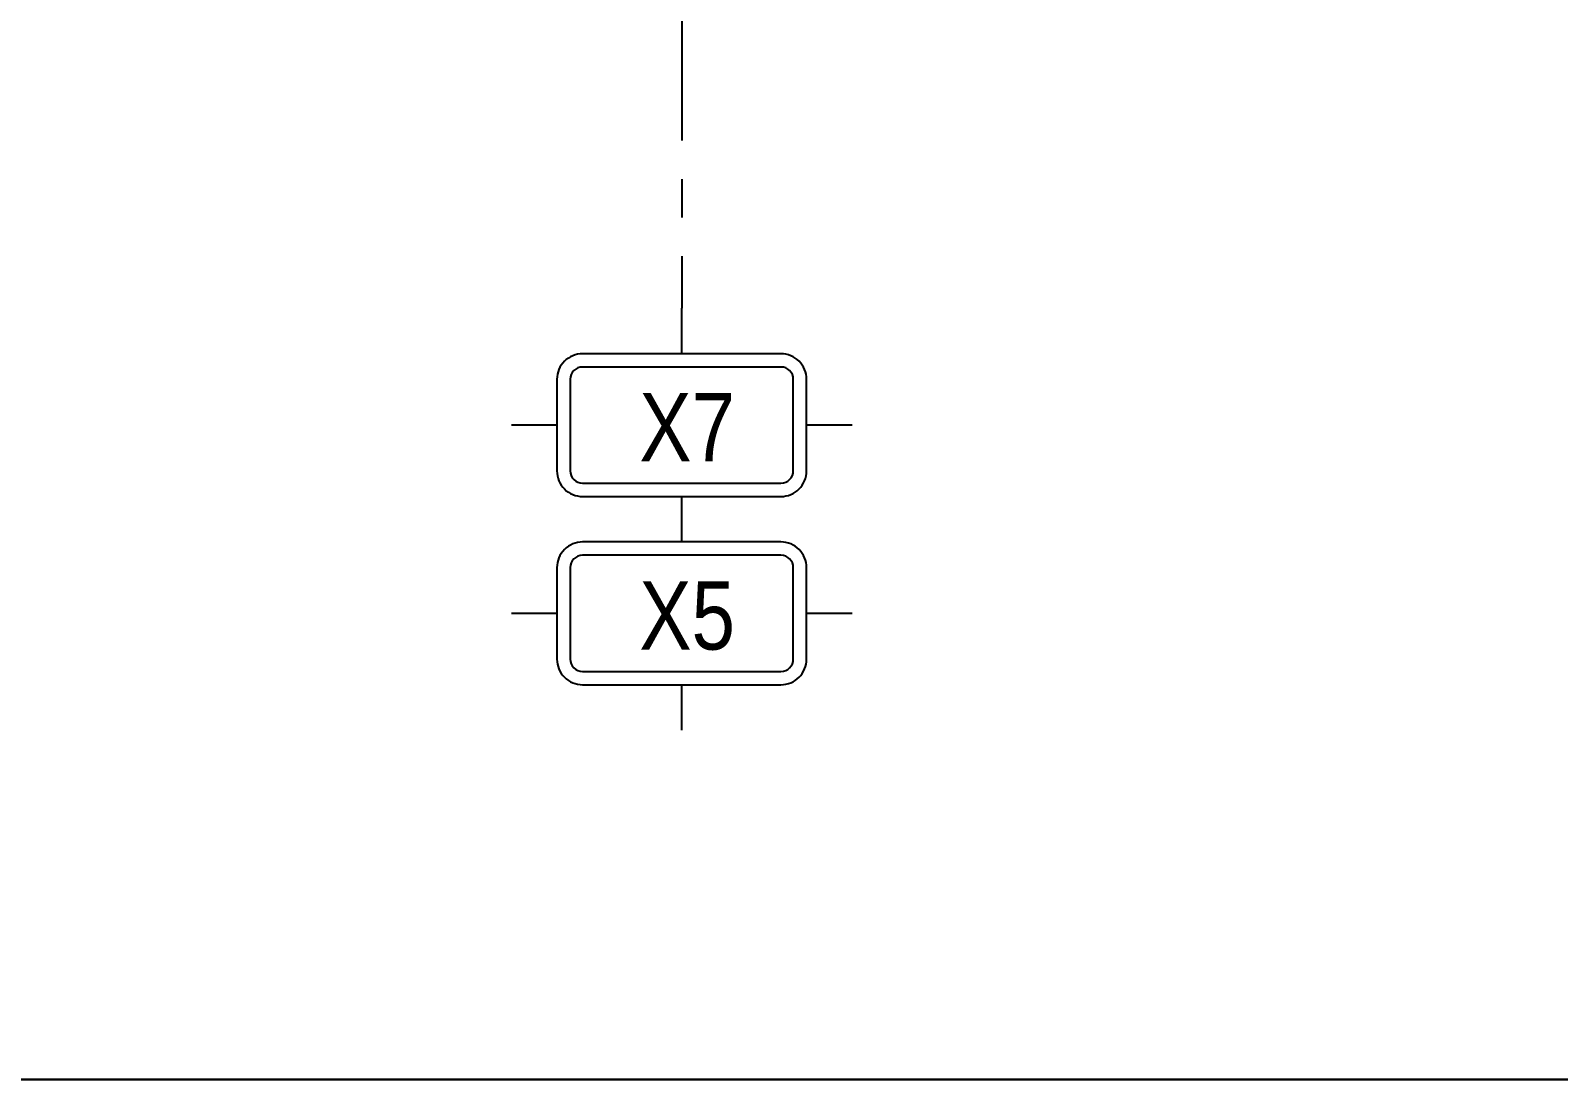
# Model space of a CAD drawing. Header units: inches. Extents: x 315041 to 662841, y -45540 to -35018.
# Drawn here: x 330946.8 to 331072.6, y -38110.2 to -38023.8 of the extents above; entities that cross this region are included whole.
import ezdxf
from ezdxf.enums import TextEntityAlignment as Align

# ---------------------------------------------------------------- set-up
doc = ezdxf.new("R2010")
doc.units = ezdxf.units.IN
doc.header["$MEASUREMENT"] = 0
doc.linetypes.add('CENTER2', pattern=[28.575, 19.05, -3.175, 3.175, -3.175])
for name, color, linetype in [('3', 3, 'Continuous'), ('7', 7, 'Continuous'), ('8', 8, 'Continuous')]:
    doc.layers.add(name, color=color, linetype=linetype)
doc.styles.add('hx2', font='VHARIALN.TTF')

# ---------------------------------------------------------------- blocks, each defined once
blk = doc.blocks.new('A$C75D82031')
at = {"layer": '7', "color": 147, "linetype": 'Continuous'}
blk.add_lwpolyline([(12.33, 57.61), (581.67, 57.61), (581.67, 409.19), (12.33, 409.19)], close=True, dxfattribs=at)
blk = doc.blocks.new('TENTRUC')
at = {"layer": '7'}
for p, q in [((0, 8.267), (0, 10.265)), ((-7.478, 5.132), (-5.48, 5.132)), ((5.48, 5.132), (7.478, 5.132)), ((0, 0), (0, 1.998))]:
    blk.add_line(p, q, dxfattribs=at)
blk.add_lwpolyline([(-4.356, 8.267), (4.356, 8.267, -0.414214), (5.48, 7.143), (5.48, 3.122, -0.414214), (4.356, 1.998), (-4.356, 1.998, -0.414214), (-5.48, 3.122), (-5.48, 7.143, -0.414214)], format="xyb", close=True, dxfattribs=at)
at = {"layer": '8', "ltscale": 15}
blk.add_lwpolyline([(-4.356, 7.684), (4.356, 7.684, -0.414214), (4.897, 7.143), (4.897, 3.122, -0.414214), (4.356, 2.581), (-4.356, 2.581, -0.414214), (-4.897, 3.122), (-4.897, 7.143, -0.414214)], format="xyb", close=True, dxfattribs=at)
at = {"layer": '3', "style": 'hx2'}
blk.add_attdef('TR', text='', height=2.904, dxfattribs=at).set_placement((-0.156, 3.827), align=Align.CENTER)

msp = doc.modelspace()

# ---------------------------------------------------------------- linework, layer by layer
at = {"color": 8, "linetype": 'CENTER2'}
msp.add_line((331000.4449, -37899.547), (331000.4449, -38046.7109), dxfattribs=at)
at = {"color": 8}
msp.add_lwpolyline([(330809.7734, -37758.6315), (331379.1113, -37758.6315), (331379.1113, -38110.2113), (330809.7734, -38110.2113)], close=True, dxfattribs=at)

# ---------------------------------------------------------------- block references
at = {"color": 1}
msp.add_blockref('A$C75D82031', (330797.4423, -38167.8214), dxfattribs=at)
at = {"layer": '3'}
ref = msp.add_blockref('TENTRUC', (331000.4449, -38065.9576), dxfattribs=dict(at, xscale=-1.875, yscale=1.875, zscale=1.875))
ref.add_attrib('TR', 'x7', dxfattribs={"layer": '0', "height": 5.625, "style": 'hx2'}).set_placement((331000.8927, -38059.3144), align=Align.CENTER)
ref = msp.add_blockref('TENTRUC', (331000.4449, -38081.4582), dxfattribs=dict(at, xscale=-1.875, yscale=1.875, zscale=1.875))
ref.add_attrib('TR', 'X5', dxfattribs={"layer": '0', "height": 5.625, "style": 'hx2'}).set_placement((331000.8927, -38074.815), align=Align.CENTER)

doc.saveas('drawing.dxf')
